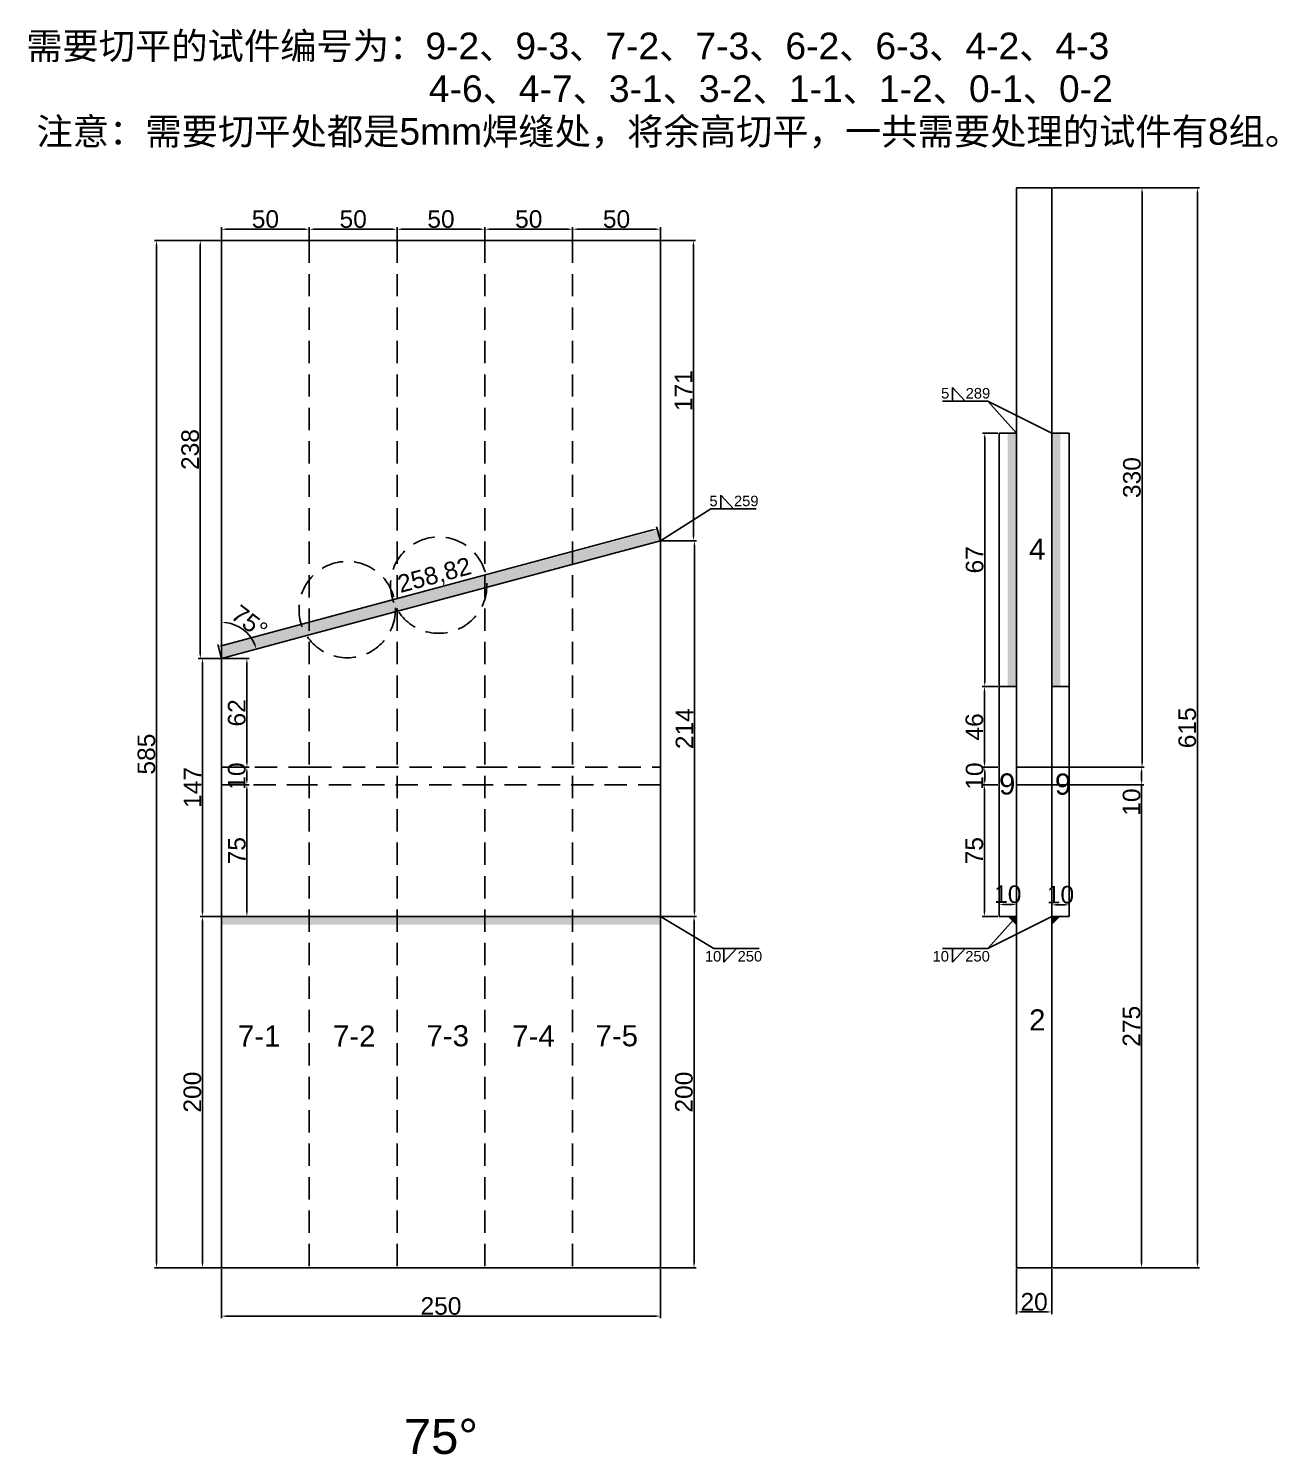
# Model space of a CAD drawing. Header units: millimetres. Extents: x 2042 to 9365, y 311 to 1128.
# Drawn here: x 2931 to 3642, y 316 to 1128 of the extents above; entities that cross this region are included whole.
import ezdxf

# ---------------------------------------------------------------- set-up
doc = ezdxf.new("R2010")
doc.units = ezdxf.units.MM
doc.linetypes.add('DASHED', pattern=[19.05, 12.7, -6.35])
for name, color, linetype in [('切平处', 3, 'DASHED'), ('尺寸标注', 6, 'Continuous'), ('标号', 4, 'Continuous'), ('焊缝', 250, 'Continuous'), ('虚线', 2, 'DASHED')]:
    doc.layers.add(name, color=color, linetype=linetype)
doc.styles.get("Standard").update_dxf_attribs({"font": 'arial.ttf'})
doc.dimstyles.new('ISO-25-JHF', dxfattribs={"dimtxt": 10, "dimasz": 2.5, "dimexe": 1.25, "dimexo": 0.625, "dimtad": 1, "dimtxsty": 'Standard', "dimcen": 2.5, "dimadec": 0, "dimazin": 0, "dimtfac": 1, "dimtmove": 0, "dimatfit": 3, "dimfxl": 1, "dimarcsym": 0})

# ---------------------------------------------------------------- blocks, each defined once
blk = doc.blocks.new('*D46')
at = {"layer": 'Defpoints', "color": 0, "transparency": 16777216}
for p in [(3040.65, 422.48), (3290.65, 422.48), (3290.65, 394.89)]:
    blk.add_point(p, dxfattribs=at)
at = {"layer": '尺寸标注', "color": 0, "lineweight": -2, "transparency": 16777216}
for p, q in [((3040.65, 421.86), (3040.65, 393.64)), ((3290.65, 421.86), (3290.65, 393.64)), ((3043.15, 394.89), (3288.15, 394.89))]:
    blk.add_line(p, q, dxfattribs=at)
at = {"layer": '尺寸标注', "color": 0, "transparency": 16777216}
for points in [[(3043.15, 395.31), (3043.15, 394.48), (3040.65, 394.89)], [(3288.15, 395.31), (3288.15, 394.48), (3290.65, 394.89)]]:
    blk.add_solid(points, dxfattribs=at)
at = {"layer": '尺寸标注', "color": 0, "transparency": 16777216, "insert": (3165.65, 400.62), "char_height": 10, "attachment_point": 5}
blk.add_mtext('250', dxfattribs=at)
blk = doc.blocks.new('*D47')
at = {"layer": 'Defpoints', "color": 0, "transparency": 16777216}
for p in [(3040.65, 769.48), (3029.81, 622.48), (3040.65, 622.48)]:
    blk.add_point(p, dxfattribs=at)
at = {"layer": '尺寸标注', "color": 0, "lineweight": -2, "transparency": 16777216}
for p, q in [((3040.02, 769.48), (3028.56, 769.48)), ((3029.81, 766.98), (3029.81, 624.98)), ((3040.02, 622.48), (3028.56, 622.48))]:
    blk.add_line(p, q, dxfattribs=at)
at = {"layer": '尺寸标注', "color": 0, "transparency": 16777216}
for points in [[(3029.39, 766.98), (3030.23, 766.98), (3029.81, 769.48)], [(3029.39, 624.98), (3030.23, 624.98), (3029.81, 622.48)]]:
    blk.add_solid(points, dxfattribs=at)
at = {"layer": '尺寸标注', "color": 0, "transparency": 16777216, "insert": (3024.16, 695.98), "char_height": 10, "attachment_point": 5, "rotation": 90}
blk.add_mtext('147', dxfattribs=at)
blk = doc.blocks.new('*D24')
at = {"layer": 'Defpoints', "color": 0, "transparency": 16777216}
for p in [(3045.09, 697.48), (3055.1, 697.48), (3045.09, 622.48)]:
    blk.add_point(p, dxfattribs=at)
at = {"layer": '尺寸标注', "color": 0, "lineweight": -2, "transparency": 16777216}
for p, q in [((3045.71, 697.48), (3056.35, 697.48)), ((3055.1, 624.98), (3055.1, 694.98)), ((3045.71, 622.48), (3056.35, 622.48))]:
    blk.add_line(p, q, dxfattribs=at)
at = {"layer": '尺寸标注', "color": 0, "transparency": 16777216}
for points in [[(3054.68, 694.98), (3055.51, 694.98), (3055.1, 697.48)], [(3054.68, 624.98), (3055.51, 624.98), (3055.1, 622.48)]]:
    blk.add_solid(points, dxfattribs=at)
at = {"layer": '尺寸标注', "color": 0, "transparency": 16777216, "insert": (3049.39, 659.98), "char_height": 10, "attachment_point": 5, "rotation": 90}
blk.add_mtext('75', dxfattribs=at)
blk = doc.blocks.new('*D25')
at = {"layer": 'Defpoints', "color": 0, "transparency": 16777216}
for p in [(3045.09, 707.48), (3055.1, 707.48), (3045.09, 697.48)]:
    blk.add_point(p, dxfattribs=at)
at = {"layer": '尺寸标注', "color": 0, "lineweight": -2, "transparency": 16777216}
for p, q in [((3045.71, 707.48), (3056.35, 707.48)), ((3055.1, 699.98), (3055.1, 704.98)), ((3045.71, 697.48), (3056.35, 697.48))]:
    blk.add_line(p, q, dxfattribs=at)
at = {"layer": '尺寸标注', "color": 0, "transparency": 16777216}
for points in [[(3054.68, 704.98), (3055.51, 704.98), (3055.1, 707.48)], [(3054.68, 699.98), (3055.51, 699.98), (3055.1, 697.48)]]:
    blk.add_solid(points, dxfattribs=at)
at = {"layer": '尺寸标注', "color": 0, "transparency": 16777216, "insert": (3049.37, 702.48), "char_height": 10, "attachment_point": 5, "rotation": 90}
blk.add_mtext('10', dxfattribs=at)
blk = doc.blocks.new('*D26')
at = {"layer": 'Defpoints', "color": 0, "transparency": 16777216}
for p in [(3045.09, 769.48), (3055.1, 769.48), (3045.09, 707.48)]:
    blk.add_point(p, dxfattribs=at)
at = {"layer": '尺寸标注', "color": 0, "lineweight": -2, "transparency": 16777216}
for p, q in [((3045.71, 769.48), (3056.35, 769.48)), ((3055.1, 709.98), (3055.1, 766.98)), ((3045.71, 707.48), (3056.35, 707.48))]:
    blk.add_line(p, q, dxfattribs=at)
at = {"layer": '尺寸标注', "color": 0, "transparency": 16777216}
for points in [[(3054.68, 766.98), (3055.51, 766.98), (3055.1, 769.48)], [(3054.68, 709.98), (3055.51, 709.98), (3055.1, 707.48)]]:
    blk.add_solid(points, dxfattribs=at)
at = {"layer": '尺寸标注', "color": 0, "transparency": 16777216, "insert": (3049.37, 738.48), "char_height": 10, "attachment_point": 5, "rotation": 90}
blk.add_mtext('62', dxfattribs=at)
blk = doc.blocks.new('*D48')
at = {"layer": 'Defpoints', "color": 0, "transparency": 16777216}
for p in [(3290.65, 836.47), (3310.01, 836.47), (3290.65, 622.48)]:
    blk.add_point(p, dxfattribs=at)
at = {"layer": '尺寸标注', "color": 0, "lineweight": -2, "transparency": 16777216}
for p, q in [((3291.27, 836.47), (3311.26, 836.47)), ((3310.01, 624.98), (3310.01, 833.97)), ((3291.27, 622.48), (3311.26, 622.48))]:
    blk.add_line(p, q, dxfattribs=at)
at = {"layer": '尺寸标注', "color": 0, "transparency": 16777216}
for points in [[(3309.59, 833.97), (3310.42, 833.97), (3310.01, 836.47)], [(3309.59, 624.98), (3310.42, 624.98), (3310.01, 622.48)]]:
    blk.add_solid(points, dxfattribs=at)
at = {"layer": '尺寸标注', "color": 0, "transparency": 16777216, "insert": (3304.36, 729.48), "char_height": 10, "attachment_point": 5, "rotation": 90}
blk.add_mtext('214', dxfattribs=at)
blk = doc.blocks.new('*D27')
at = {"layer": 'Defpoints', "color": 0, "transparency": 16777216}
for p in [(3003.64, 1007.48), (3040.65, 1007.48), (3040.65, 422.48)]:
    blk.add_point(p, dxfattribs=at)
at = {"layer": '尺寸标注', "color": 0, "lineweight": -2, "transparency": 16777216}
for p, q in [((3040.02, 1007.48), (3002.39, 1007.48)), ((3003.64, 424.98), (3003.64, 1004.98)), ((3040.02, 422.48), (3002.39, 422.48))]:
    blk.add_line(p, q, dxfattribs=at)
at = {"layer": '尺寸标注', "color": 0, "transparency": 16777216}
for points in [[(3003.22, 1004.98), (3004.06, 1004.98), (3003.64, 1007.48)], [(3003.22, 424.98), (3004.06, 424.98), (3003.64, 422.48)]]:
    blk.add_solid(points, dxfattribs=at)
at = {"layer": '尺寸标注', "color": 0, "transparency": 16777216, "insert": (2997.91, 714.98), "char_height": 10, "attachment_point": 5, "rotation": 90}
blk.add_mtext('585', dxfattribs=at)
blk = doc.blocks.new('*D49')
at = {"layer": 'Defpoints', "color": 0, "transparency": 16777216}
for p in [(3040.65, 1007.48), (3028.56, 769.48), (3040.65, 769.48)]:
    blk.add_point(p, dxfattribs=at)
at = {"layer": '尺寸标注', "color": 0, "lineweight": -2, "transparency": 16777216}
for p, q in [((3040.02, 1007.48), (3027.31, 1007.48)), ((3028.56, 1004.98), (3028.56, 771.98)), ((3040.02, 769.48), (3027.31, 769.48))]:
    blk.add_line(p, q, dxfattribs=at)
at = {"layer": '尺寸标注', "color": 0, "transparency": 16777216}
for points in [[(3028.14, 1004.98), (3028.98, 1004.98), (3028.56, 1007.48)], [(3028.14, 771.98), (3028.98, 771.98), (3028.56, 769.48)]]:
    blk.add_solid(points, dxfattribs=at)
at = {"layer": '尺寸标注', "color": 0, "transparency": 16777216, "insert": (3022.83, 888.48), "char_height": 10, "attachment_point": 5, "rotation": 90}
blk.add_mtext('238', dxfattribs=at)
blk = doc.blocks.new('*D53')
at = {"layer": 'Defpoints', "color": 0, "transparency": 16777216}
for p in [(3288.82, 843.28), (3290.65, 836.47), (3040.65, 769.48)]:
    blk.add_point(p, dxfattribs=at)
at = {"layer": '尺寸标注', "color": 0, "lineweight": -2, "transparency": 16777216}
for p, q in [((3041.24, 776.94), (3286.41, 842.64)), ((3290.48, 837.07), (3288.5, 844.49)), ((3040.48, 770.09), (3038.5, 777.5))]:
    blk.add_line(p, q, dxfattribs=at)
at = {"layer": '尺寸标注', "color": 0, "transparency": 16777216}
for points in [[(3286.3, 843.04), (3286.51, 842.23), (3288.82, 843.28)], [(3041.13, 777.34), (3041.34, 776.54), (3038.82, 776.3)]]:
    blk.add_solid(points, dxfattribs=at)
at = {"layer": '尺寸标注', "color": 0, "transparency": 16777216, "insert": (3162.1, 816.2), "char_height": 10, "attachment_point": 5, "rotation": 15}
blk.add_mtext('258,82', dxfattribs=at)
blk = doc.blocks.new('*D18')
at = {"layer": 'Defpoints', "color": 0, "transparency": 16777216}
for p in [(3029.81, 622.48), (3029.81, 422.48), (3029.81, 422.48)]:
    blk.add_point(p, dxfattribs=at)
at = {"layer": '尺寸标注', "color": 0, "lineweight": -2, "transparency": 16777216}
for p, q in [((3029.81, 619.98), (3029.81, 424.98)), ((3030.43, 622.48), (3031.06, 622.48)), ((3030.43, 422.48), (3031.06, 422.48))]:
    blk.add_line(p, q, dxfattribs=at)
at = {"layer": '尺寸标注', "color": 0, "transparency": 16777216}
for points in [[(3029.39, 619.98), (3030.23, 619.98), (3029.81, 622.48)], [(3029.39, 424.98), (3030.23, 424.98), (3029.81, 422.48)]]:
    blk.add_solid(points, dxfattribs=at)
at = {"layer": '尺寸标注', "color": 0, "transparency": 16777216, "insert": (3024.08, 522.48), "char_height": 10, "attachment_point": 5, "rotation": 90}
blk.add_mtext('200', dxfattribs=at)
blk = doc.blocks.new('*D57')
at = {"layer": 'Defpoints', "color": 0, "transparency": 16777216}
for p in [(3290.65, 1007.48), (3290.65, 836.47), (3309.48, 836.47)]:
    blk.add_point(p, dxfattribs=at)
at = {"layer": '尺寸标注', "color": 0, "lineweight": -2, "transparency": 16777216}
for p, q in [((3291.27, 1007.48), (3310.73, 1007.48)), ((3309.48, 1004.98), (3309.48, 838.97)), ((3291.27, 836.47), (3310.73, 836.47))]:
    blk.add_line(p, q, dxfattribs=at)
at = {"layer": '尺寸标注', "color": 0, "transparency": 16777216}
for points in [[(3309.07, 1004.98), (3309.9, 1004.98), (3309.48, 1007.48)], [(3309.07, 838.97), (3309.9, 838.97), (3309.48, 836.47)]]:
    blk.add_solid(points, dxfattribs=at)
at = {"layer": '尺寸标注', "color": 0, "transparency": 16777216, "insert": (3303.84, 921.98), "char_height": 10, "attachment_point": 5, "rotation": 90}
blk.add_mtext('171', dxfattribs=at)
blk = doc.blocks.new('*D58')
at = {"layer": 'Defpoints', "color": 0, "transparency": 16777216}
for p in [(3290.65, 622.48), (3290.65, 422.48), (3309.8, 422.48)]:
    blk.add_point(p, dxfattribs=at)
at = {"layer": '尺寸标注', "color": 0, "lineweight": -2, "transparency": 16777216}
for p, q in [((3291.27, 622.48), (3311.05, 622.48)), ((3309.8, 619.98), (3309.8, 424.98)), ((3291.27, 422.48), (3311.05, 422.48))]:
    blk.add_line(p, q, dxfattribs=at)
at = {"layer": '尺寸标注', "color": 0, "transparency": 16777216}
for points in [[(3309.38, 619.98), (3310.21, 619.98), (3309.8, 622.48)], [(3309.38, 424.98), (3310.21, 424.98), (3309.8, 422.48)]]:
    blk.add_solid(points, dxfattribs=at)
at = {"layer": '尺寸标注', "color": 0, "transparency": 16777216, "insert": (3304.07, 522.48), "char_height": 10, "attachment_point": 5, "rotation": 90}
blk.add_mtext('200', dxfattribs=at)
blk = doc.blocks.new('*D62')
at = {"layer": 'Defpoints', "color": 0, "transparency": 16777216}
for p in [(3040.65, 1007.48), (3290.65, 836.47), (3056.38, 782.69), (3040.65, 769.48), (3040.65, 422.48)]:
    blk.add_point(p, dxfattribs=at)
at = {"layer": '尺寸标注', "color": 0, "lineweight": -2, "transparency": 16777216}
blk.add_arc((3040.65, 769.48), 20.54, 21.97799, 83.02201, dxfattribs=at)
at = {"layer": '尺寸标注', "color": 0, "transparency": 16777216}
for points in [[(3043.12, 789.46), (3043.17, 790.29), (3040.65, 790.02)], [(3060.09, 777.3), (3059.3, 777.04), (3060.49, 774.8)]]:
    blk.add_solid(points, dxfattribs=at)
at = {"layer": '尺寸标注', "color": 0, "transparency": 16777216, "insert": (3056.63, 790.31), "char_height": 10, "attachment_point": 5, "rotation": 322.5}
blk.add_mtext('75°', dxfattribs=at)
blk = doc.blocks.new('*D63')
at = {"layer": 'Defpoints', "color": 0, "transparency": 16777216}
for p in [(3493.52, 422.48), (3513.52, 422.48), (3513.52, 397.29)]:
    blk.add_point(p, dxfattribs=at)
at = {"layer": '尺寸标注', "color": 0, "lineweight": -2, "transparency": 16777216}
for p, q in [((3493.52, 421.86), (3493.52, 396.04)), ((3513.52, 421.86), (3513.52, 396.04)), ((3496.02, 397.29), (3511.02, 397.29))]:
    blk.add_line(p, q, dxfattribs=at)
at = {"layer": '尺寸标注', "color": 0, "transparency": 16777216}
for points in [[(3496.02, 397.7), (3496.02, 396.87), (3493.52, 397.29)], [(3511.02, 397.7), (3511.02, 396.87), (3513.52, 397.29)]]:
    blk.add_solid(points, dxfattribs=at)
at = {"layer": '尺寸标注', "color": 0, "transparency": 16777216, "insert": (3503.52, 403.02), "char_height": 10, "attachment_point": 5}
blk.add_mtext('20', dxfattribs=at)
blk = doc.blocks.new('*D64')
at = {"layer": 'Defpoints', "color": 0, "transparency": 16777216}
for p in [(3493.52, 629.37), (3483.52, 622.48), (3493.52, 622.48)]:
    blk.add_point(p, dxfattribs=at)
at = {"layer": '尺寸标注', "color": 0, "lineweight": -2, "transparency": 16777216}
for p, q in [((3483.52, 623.11), (3483.52, 630.62)), ((3486.02, 629.37), (3491.02, 629.37)), ((3493.52, 623.11), (3493.52, 630.62))]:
    blk.add_line(p, q, dxfattribs=at)
at = {"layer": '尺寸标注', "color": 0, "transparency": 16777216}
for points in [[(3486.02, 629.78), (3486.02, 628.95), (3483.52, 629.37)], [(3491.02, 629.78), (3491.02, 628.95), (3493.52, 629.37)]]:
    blk.add_solid(points, dxfattribs=at)
at = {"layer": '尺寸标注', "color": 0, "transparency": 16777216, "insert": (3488.52, 635.1), "char_height": 10, "attachment_point": 5}
blk.add_mtext('10', dxfattribs=at)
blk = doc.blocks.new('*D65')
at = {"layer": 'Defpoints', "color": 0, "transparency": 16777216}
for p in [(3523.52, 629.15), (3513.52, 622.48), (3523.52, 622.48)]:
    blk.add_point(p, dxfattribs=at)
at = {"layer": '尺寸标注', "color": 0, "lineweight": -2, "transparency": 16777216}
for p, q in [((3513.52, 623.11), (3513.52, 630.4)), ((3516.02, 629.15), (3521.02, 629.15)), ((3523.52, 623.11), (3523.52, 630.4))]:
    blk.add_line(p, q, dxfattribs=at)
at = {"layer": '尺寸标注', "color": 0, "transparency": 16777216}
for points in [[(3516.02, 629.57), (3516.02, 628.74), (3513.52, 629.15)], [(3521.02, 629.57), (3521.02, 628.74), (3523.52, 629.15)]]:
    blk.add_solid(points, dxfattribs=at)
at = {"layer": '尺寸标注', "color": 0, "transparency": 16777216, "insert": (3518.52, 634.88), "char_height": 10, "attachment_point": 5}
blk.add_mtext('10', dxfattribs=at)
blk = doc.blocks.new('*D8')
at = {"layer": 'Defpoints', "color": 0, "transparency": 16777216}
for p in [(3513.52, 1037.48), (3513.52, 707.48), (3564.99, 707.48)]:
    blk.add_point(p, dxfattribs=at)
at = {"layer": '尺寸标注', "color": 0, "lineweight": -2, "transparency": 16777216}
for p, q in [((3514.15, 1037.48), (3566.24, 1037.48)), ((3564.99, 1034.98), (3564.99, 709.98)), ((3514.15, 707.48), (3566.24, 707.48))]:
    blk.add_line(p, q, dxfattribs=at)
at = {"layer": '尺寸标注', "color": 0, "transparency": 16777216}
for points in [[(3564.57, 1034.98), (3565.41, 1034.98), (3564.99, 1037.48)], [(3564.57, 709.98), (3565.41, 709.98), (3564.99, 707.48)]]:
    blk.add_solid(points, dxfattribs=at)
at = {"layer": '尺寸标注', "color": 0, "transparency": 16777216, "insert": (3559.26, 872.48), "char_height": 10, "attachment_point": 5, "rotation": 90}
blk.add_mtext('330', dxfattribs=at)
blk = doc.blocks.new('*D9')
at = {"layer": 'Defpoints', "color": 0, "transparency": 16777216}
for p in [(3564.99, 707.48), (3564.78, 697.48), (3564.99, 697.48)]:
    blk.add_point(p, dxfattribs=at)
at = {"layer": '尺寸标注', "color": 0, "lineweight": -2, "transparency": 16777216}
for p, q in [((3564.37, 707.48), (3563.53, 707.48)), ((3564.78, 704.98), (3564.78, 699.98)), ((3564.37, 697.48), (3563.53, 697.48)), ((3564.78, 697.48), (3564.78, 680.38))]:
    blk.add_line(p, q, dxfattribs=at)
at = {"layer": '尺寸标注', "color": 0, "transparency": 16777216}
for points in [[(3564.37, 704.98), (3565.2, 704.98), (3564.78, 707.48)], [(3564.37, 699.98), (3565.2, 699.98), (3564.78, 697.48)]]:
    blk.add_solid(points, dxfattribs=at)
at = {"layer": '尺寸标注', "color": 0, "transparency": 16777216, "insert": (3559.05, 687.68), "char_height": 10, "attachment_point": 5, "rotation": 90}
blk.add_mtext('10', dxfattribs=at)
blk = doc.blocks.new('*D66')
at = {"layer": 'Defpoints', "color": 0, "transparency": 16777216}
for p in [(3513.52, 1037.48), (3596.52, 1037.48), (3513.52, 422.48)]:
    blk.add_point(p, dxfattribs=at)
at = {"layer": '尺寸标注', "color": 0, "lineweight": -2, "transparency": 16777216}
for p, q in [((3514.15, 1037.48), (3597.77, 1037.48)), ((3596.52, 424.98), (3596.52, 1034.98)), ((3514.15, 422.48), (3597.77, 422.48))]:
    blk.add_line(p, q, dxfattribs=at)
at = {"layer": '尺寸标注', "color": 0, "transparency": 16777216}
for points in [[(3596.1, 1034.98), (3596.93, 1034.98), (3596.52, 1037.48)], [(3596.1, 424.98), (3596.93, 424.98), (3596.52, 422.48)]]:
    blk.add_solid(points, dxfattribs=at)
at = {"layer": '尺寸标注', "color": 0, "transparency": 16777216, "insert": (3590.79, 729.98), "char_height": 10, "attachment_point": 5, "rotation": 90}
blk.add_mtext('615', dxfattribs=at)
blk = doc.blocks.new('*D67')
at = {"layer": 'Defpoints', "color": 0, "transparency": 16777216}
for p in [(3513.52, 697.48), (3513.52, 422.48), (3564.75, 422.48)]:
    blk.add_point(p, dxfattribs=at)
at = {"layer": '尺寸标注', "color": 0, "lineweight": -2, "transparency": 16777216}
for p, q in [((3514.15, 697.48), (3566, 697.48)), ((3564.75, 694.98), (3564.75, 424.98)), ((3514.15, 422.48), (3566, 422.48))]:
    blk.add_line(p, q, dxfattribs=at)
at = {"layer": '尺寸标注', "color": 0, "transparency": 16777216}
for points in [[(3564.33, 694.98), (3565.17, 694.98), (3564.75, 697.48)], [(3564.33, 424.98), (3565.17, 424.98), (3564.75, 422.48)]]:
    blk.add_solid(points, dxfattribs=at)
at = {"layer": '尺寸标注', "color": 0, "transparency": 16777216, "insert": (3559.02, 559.98), "char_height": 10, "attachment_point": 5, "rotation": 90}
blk.add_mtext('275', dxfattribs=at)
blk = doc.blocks.new('*D68')
at = {"layer": 'Defpoints', "color": 0, "transparency": 16777216}
for p in [(3475.2, 697.48), (3483.52, 697.48), (3483.52, 622.48)]:
    blk.add_point(p, dxfattribs=at)
at = {"layer": '尺寸标注', "color": 0, "lineweight": -2, "transparency": 16777216}
for p, q in [((3482.9, 697.48), (3473.95, 697.48)), ((3475.2, 624.98), (3475.2, 694.98)), ((3482.9, 622.48), (3473.95, 622.48))]:
    blk.add_line(p, q, dxfattribs=at)
at = {"layer": '尺寸标注', "color": 0, "transparency": 16777216}
for points in [[(3474.78, 694.98), (3475.61, 694.98), (3475.2, 697.48)], [(3474.78, 624.98), (3475.61, 624.98), (3475.2, 622.48)]]:
    blk.add_solid(points, dxfattribs=at)
at = {"layer": '尺寸标注', "color": 0, "transparency": 16777216, "insert": (3469.49, 659.98), "char_height": 10, "attachment_point": 5, "rotation": 90}
blk.add_mtext('75', dxfattribs=at)
blk = doc.blocks.new('*D69')
at = {"layer": 'Defpoints', "color": 0, "transparency": 16777216}
for p in [(3475.25, 753.48), (3483.52, 753.48), (3483.52, 707.48)]:
    blk.add_point(p, dxfattribs=at)
at = {"layer": '尺寸标注', "color": 0, "lineweight": -2, "transparency": 16777216}
for p, q in [((3482.9, 753.48), (3474, 753.48)), ((3475.25, 709.98), (3475.25, 750.98)), ((3482.9, 707.48), (3474, 707.48))]:
    blk.add_line(p, q, dxfattribs=at)
at = {"layer": '尺寸标注', "color": 0, "transparency": 16777216}
for points in [[(3474.84, 750.98), (3475.67, 750.98), (3475.25, 753.48)], [(3474.84, 709.98), (3475.67, 709.98), (3475.25, 707.48)]]:
    blk.add_solid(points, dxfattribs=at)
at = {"layer": '尺寸标注', "color": 0, "transparency": 16777216, "insert": (3469.52, 730.48), "char_height": 10, "attachment_point": 5, "rotation": 90}
blk.add_mtext('46', dxfattribs=at)
blk = doc.blocks.new('*D10')
at = {"layer": 'Defpoints', "color": 0, "transparency": 16777216}
for p in [(3475.4, 707.48), (3483.52, 707.48), (3483.52, 697.48)]:
    blk.add_point(p, dxfattribs=at)
at = {"layer": '尺寸标注', "color": 0, "lineweight": -2, "transparency": 16777216}
for p, q in [((3482.9, 707.48), (3474.15, 707.48)), ((3475.4, 699.98), (3475.4, 704.98)), ((3482.9, 697.48), (3474.15, 697.48))]:
    blk.add_line(p, q, dxfattribs=at)
at = {"layer": '尺寸标注', "color": 0, "transparency": 16777216}
for points in [[(3474.99, 704.98), (3475.82, 704.98), (3475.4, 707.48)], [(3474.99, 699.98), (3475.82, 699.98), (3475.4, 697.48)]]:
    blk.add_solid(points, dxfattribs=at)
at = {"layer": '尺寸标注', "color": 0, "transparency": 16777216, "insert": (3469.67, 702.48), "char_height": 10, "attachment_point": 5, "rotation": 90}
blk.add_mtext('10', dxfattribs=at)
blk = doc.blocks.new('*D70')
at = {"layer": 'Defpoints', "color": 0, "transparency": 16777216}
for p in [(3475.4, 897.82), (3483.52, 897.82), (3483.52, 753.48)]:
    blk.add_point(p, dxfattribs=at)
at = {"layer": '尺寸标注', "color": 0, "lineweight": -2, "transparency": 16777216}
for p, q in [((3482.9, 897.82), (3474.15, 897.82)), ((3475.4, 755.98), (3475.4, 895.32)), ((3482.9, 753.48), (3474.15, 753.48))]:
    blk.add_line(p, q, dxfattribs=at)
at = {"layer": '尺寸标注', "color": 0, "transparency": 16777216}
for points in [[(3474.99, 895.32), (3475.82, 895.32), (3475.4, 897.82)], [(3474.99, 755.98), (3475.82, 755.98), (3475.4, 753.48)]]:
    blk.add_solid(points, dxfattribs=at)
at = {"layer": '尺寸标注', "color": 0, "transparency": 16777216, "insert": (3469.67, 825.65), "char_height": 10, "attachment_point": 5, "rotation": 90}
blk.add_mtext('67', dxfattribs=at)
blk = doc.blocks.new('*D97')
at = {"layer": 'Defpoints', "color": 0, "transparency": 16777216}
for p in [(3040.65, 1007.48), (3090.65, 1013.94), (3090.65, 1007.48)]:
    blk.add_point(p, dxfattribs=at)
at = {"layer": '尺寸标注', "color": 0, "lineweight": -2, "transparency": 16777216}
for p, q in [((3040.65, 1008.11), (3040.65, 1015.19)), ((3043.15, 1013.94), (3088.15, 1013.94)), ((3090.65, 1008.11), (3090.65, 1015.19))]:
    blk.add_line(p, q, dxfattribs=at)
at = {"layer": '尺寸标注', "color": 0, "transparency": 16777216}
for points in [[(3043.15, 1014.36), (3043.15, 1013.53), (3040.65, 1013.94)], [(3088.15, 1014.36), (3088.15, 1013.53), (3090.65, 1013.94)]]:
    blk.add_solid(points, dxfattribs=at)
at = {"layer": '尺寸标注', "color": 0, "transparency": 16777216, "insert": (3065.65, 1019.67), "char_height": 10, "attachment_point": 5}
blk.add_mtext('50', dxfattribs=at)
blk = doc.blocks.new('*D93')
at = {"layer": 'Defpoints', "color": 0, "transparency": 16777216}
for p in [(3090.65, 1007.48), (3140.65, 1013.94), (3140.65, 1007.48)]:
    blk.add_point(p, dxfattribs=at)
at = {"layer": '尺寸标注', "color": 0, "lineweight": -2, "transparency": 16777216}
for p, q in [((3090.65, 1008.11), (3090.65, 1015.19)), ((3093.15, 1013.94), (3138.15, 1013.94)), ((3140.65, 1008.11), (3140.65, 1015.19))]:
    blk.add_line(p, q, dxfattribs=at)
at = {"layer": '尺寸标注', "color": 0, "transparency": 16777216}
for points in [[(3093.15, 1014.36), (3093.15, 1013.53), (3090.65, 1013.94)], [(3138.15, 1014.36), (3138.15, 1013.53), (3140.65, 1013.94)]]:
    blk.add_solid(points, dxfattribs=at)
at = {"layer": '尺寸标注', "color": 0, "transparency": 16777216, "insert": (3115.65, 1019.67), "char_height": 10, "attachment_point": 5}
blk.add_mtext('50', dxfattribs=at)
blk = doc.blocks.new('*D94')
at = {"layer": 'Defpoints', "color": 0, "transparency": 16777216}
for p in [(3140.65, 1007.48), (3190.65, 1013.94), (3190.65, 1007.48)]:
    blk.add_point(p, dxfattribs=at)
at = {"layer": '尺寸标注', "color": 0, "lineweight": -2, "transparency": 16777216}
for p, q in [((3140.65, 1008.11), (3140.65, 1015.19)), ((3143.15, 1013.94), (3188.15, 1013.94)), ((3190.65, 1008.11), (3190.65, 1015.19))]:
    blk.add_line(p, q, dxfattribs=at)
at = {"layer": '尺寸标注', "color": 0, "transparency": 16777216}
for points in [[(3143.15, 1014.36), (3143.15, 1013.53), (3140.65, 1013.94)], [(3188.15, 1014.36), (3188.15, 1013.53), (3190.65, 1013.94)]]:
    blk.add_solid(points, dxfattribs=at)
at = {"layer": '尺寸标注', "color": 0, "transparency": 16777216, "insert": (3165.65, 1019.67), "char_height": 10, "attachment_point": 5}
blk.add_mtext('50', dxfattribs=at)
blk = doc.blocks.new('*D95')
at = {"layer": 'Defpoints', "color": 0, "transparency": 16777216}
for p in [(3190.65, 1007.48), (3240.65, 1013.94), (3240.65, 1007.48)]:
    blk.add_point(p, dxfattribs=at)
at = {"layer": '尺寸标注', "color": 0, "lineweight": -2, "transparency": 16777216}
for p, q in [((3190.65, 1008.11), (3190.65, 1015.19)), ((3193.15, 1013.94), (3238.15, 1013.94)), ((3240.65, 1008.11), (3240.65, 1015.19))]:
    blk.add_line(p, q, dxfattribs=at)
at = {"layer": '尺寸标注', "color": 0, "transparency": 16777216}
for points in [[(3193.15, 1014.36), (3193.15, 1013.53), (3190.65, 1013.94)], [(3238.15, 1014.36), (3238.15, 1013.53), (3240.65, 1013.94)]]:
    blk.add_solid(points, dxfattribs=at)
at = {"layer": '尺寸标注', "color": 0, "transparency": 16777216, "insert": (3215.65, 1019.67), "char_height": 10, "attachment_point": 5}
blk.add_mtext('50', dxfattribs=at)
blk = doc.blocks.new('*D96')
at = {"layer": 'Defpoints', "color": 0, "transparency": 16777216}
for p in [(3240.65, 1007.48), (3290.65, 1013.94), (3290.65, 1007.48)]:
    blk.add_point(p, dxfattribs=at)
at = {"layer": '尺寸标注', "color": 0, "lineweight": -2, "transparency": 16777216}
for p, q in [((3240.65, 1008.11), (3240.65, 1015.19)), ((3243.15, 1013.94), (3288.15, 1013.94)), ((3290.65, 1008.11), (3290.65, 1015.19))]:
    blk.add_line(p, q, dxfattribs=at)
at = {"layer": '尺寸标注', "color": 0, "transparency": 16777216}
for points in [[(3243.15, 1014.36), (3243.15, 1013.53), (3240.65, 1013.94)], [(3288.15, 1014.36), (3288.15, 1013.53), (3290.65, 1013.94)]]:
    blk.add_solid(points, dxfattribs=at)
at = {"layer": '尺寸标注', "color": 0, "transparency": 16777216, "insert": (3265.65, 1019.67), "char_height": 10, "attachment_point": 5}
blk.add_mtext('50', dxfattribs=at)

msp = doc.modelspace()

# ---------------------------------------------------------------- hatches: boundary and pattern name
at = {"layer": '焊缝'}
h = msp.add_hatch(color=250, dxfattribs=at)
h.dxf.hatch_style = 1
h.paths.add_polyline_path([(3493.522, 897.821), (3488.537, 897.821), (3488.537, 753.484), (3493.537, 753.484)])
h = msp.add_hatch(color=250, dxfattribs=at)
h.dxf.hatch_style = 1
h.paths.add_polyline_path([(3518.522, 897.821), (3513.537, 897.821), (3513.537, 753.484), (3518.537, 753.484)])
h = msp.add_hatch(color=250, dxfattribs=at)
h.dxf.hatch_style = 1
h.paths.add_polyline_path([(3040.646, 776.472), (3040.646, 769.484), (3290.646, 836.471), (3290.646, 843.109)])
h = msp.add_hatch(color=250, dxfattribs=at)
h.dxf.hatch_style = 1
h.paths.add_polyline_path([(3040.646, 622.914), (3040.646, 617.914), (3290.646, 617.914), (3290.646, 622.914)])
h = msp.add_hatch(color=250, dxfattribs=at)
h.dxf.hatch_style = 1
h.paths.add_polyline_path([(3493.522, 617.484), (3488.522, 622.484), (3493.522, 622.484)])
h = msp.add_hatch(color=250, dxfattribs=at)
h.dxf.hatch_style = 1
h.paths.add_polyline_path([(3513.522, 617.484), (3518.522, 622.484), (3513.522, 622.484)])

# ---------------------------------------------------------------- linework, layer by layer
for p, q in [((3493.522, 1037.484), (3513.522, 1037.484)), ((3493.522, 1037.484), (3493.522, 707.484)), ((3513.522, 1037.484), (3513.522, 707.484)), ((3040.646, 422.484), (3040.646, 1007.484)), ((3040.646, 1007.484), (3290.646, 1007.484)), ((3290.646, 1007.484), (3290.646, 422.484)), ((3290.646, 422.484), (3290.646, 1007.484)), ((3483.522, 897.821), (3483.522, 622.484)), ((3493.522, 897.821), (3483.522, 897.821)), ((3523.522, 897.821), (3513.522, 897.821)), ((3523.522, 897.821), (3523.522, 622.484)), ((3190.646, 809.676), (3290.646, 836.471)), ((3090.646, 782.881), (3190.646, 809.676)), ((3040.646, 769.484), (3090.646, 782.881)), ((3493.522, 753.484), (3483.522, 753.484)), ((3523.522, 753.484), (3513.522, 753.484)), ((3513.522, 707.484), (3493.522, 707.484)), ((3493.522, 707.484), (3493.522, 697.484)), ((3513.522, 707.484), (3513.522, 697.484)), ((3513.522, 697.484), (3493.522, 697.484)), ((3493.522, 422.484), (3493.522, 697.484)), ((3513.522, 422.484), (3513.522, 697.484)), ((3090.646, 622.484), (3040.646, 622.484)), ((3190.646, 622.484), (3090.646, 622.484)), ((3290.646, 622.484), (3190.646, 622.484)), ((3483.522, 622.484), (3493.522, 622.484)), ((3523.522, 622.484), (3513.522, 622.484)), ((3090.646, 422.484), (3040.646, 422.484)), ((3190.646, 422.484), (3090.646, 422.484)), ((3290.646, 422.484), (3190.646, 422.484)), ((3493.522, 422.484), (3513.522, 422.484))]:
    msp.add_line(p, q)
at = {"linetype": 'DASHED'}
for p, q in [((3040.646, 707.484), (3090.646, 707.484)), ((3090.646, 707.484), (3190.646, 707.484)), ((3190.646, 707.484), (3290.646, 707.484)), ((3090.646, 697.484), (3040.646, 697.484)), ((3190.646, 697.484), (3090.646, 697.484)), ((3290.646, 697.484), (3190.646, 697.484))]:
    msp.add_line(p, q, dxfattribs=at)
at = {"layer": '切平处'}
for centre in [(3164.36, 811.245), (3112.243, 797.28)]:
    msp.add_circle(centre, 27.45, dxfattribs=at)
at = {"layer": '尺寸标注'}
for p, q in [((3457.018, 916.011), (3457.018, 923.775)), ((3457.018, 923.775), (3464.25, 916.011)), ((3477.131, 916.011), (3451.368, 916.011)), ((3493.522, 897.821), (3477.131, 916.011)), ((3477.131, 916.011), (3513.522, 897.821)), ((3325.054, 854.661), (3325.054, 862.425)), ((3325.054, 862.425), (3332.285, 854.661)), ((3290.646, 836.471), (3319.404, 854.661)), ((3345.167, 854.661), (3319.404, 854.661)), ((3051.906, 769.484), (3038.571, 769.484)), ((3290.646, 622.484), (3321.096, 604.294)), ((3493.522, 622.484), (3477.131, 604.294)), ((3477.131, 604.294), (3513.522, 622.484)), ((3346.859, 604.294), (3321.096, 604.294)), ((3326.746, 604.294), (3326.746, 596.529)), ((3326.746, 596.529), (3333.978, 604.294)), ((3477.131, 604.294), (3451.368, 604.294)), ((3457.018, 604.294), (3457.018, 596.529)), ((3457.018, 596.529), (3464.25, 604.294))]:
    msp.add_line(p, q, dxfattribs=at)
at = {"layer": '虚线'}
for p, q in [((3090.646, 1007.484), (3090.646, 422.484)), ((3140.646, 1007.484), (3140.646, 422.484)), ((3190.646, 1007.484), (3190.646, 422.484)), ((3240.646, 1007.484), (3240.646, 422.484))]:
    msp.add_line(p, q, dxfattribs=at)

# ---------------------------------------------------------------- texts
at = {"insert": (3144.506, 336.378), "char_height": 20, "attachment_point": 1}
msp.add_mtext_dynamic_manual_height_columns('75° ', width=70.10425, gutter_width=12.5, heights=[0], dxfattribs=at)
at = {"layer": '切平处'}
for s, p in [('需要切平的试件编号为：9-2、9-3、7-2、7-3、6-2、6-3、4-2、4-3', (2929.368, 1110.768)), ('                                       4-6、4-7、3-1、3-2、1-1、1-2、0-1、0-2', (2929.368, 1086.419)), (' 注意：需要切平处都是5mm焊缝处，将余高切平，一共需要处理的试件有8组。', (2929.368, 1062.071))]:
    msp.add_text(s, height=15.15701, dxfattribs=at).set_placement(p)
at = {"layer": '尺寸标注', "char_height": 6}
for s, insert, attachment_point in [('5    289', (3450.548, 923.528), 1), ('5    259', (3318.584, 862.178), 1), ('10    250', (3315.989, 596.777), 7), ('\\pt0;10    250', (3445.676, 596.777), 7)]:
    msp.add_mtext_dynamic_manual_height_columns(s, width=68.30832, gutter_width=12.5, heights=[0], dxfattribs=dict(at, insert=insert, attachment_point=attachment_point))
at = {"layer": '标号', "char_height": 12, "attachment_point": 7}
for s, insert in [('4', (3500.658, 825.773)), ('9 ', (3483.522, 691.837)), ('9 ', (3515.343, 691.735)), ('2 ', (3500.658, 557.599)), ('7-1 ', (3049.993, 548.423)), ('7-2 ', (3104.136, 548.423)), ('7-3 ', (3157.402, 548.423)), ('7-4 ', (3206.229, 548.423)), ('7-5 ', (3253.689, 548.423))]:
    msp.add_mtext_dynamic_manual_height_columns(s, width=70.10425, gutter_width=12.5, heights=[0], dxfattribs=dict(at, insert=insert))

# ---------------------------------------------------------------- dimensions: what is measured, and where the dimension line sits
at = {"layer": '尺寸标注'}
for p1, p2, distance, picture, middle in [((3513.522, 1037.484), (3513.522, 707.484), 51.469, '*D8', (3559.257, 872.484)), ((3513.522, 422.484), (3513.522, 1037.484), -82.995, '*D66', (3590.787, 729.984)), ((3040.646, 1007.484), (3090.646, 1007.484), 6.459, '*D97', (3065.646, 1019.673)), ((3090.646, 1007.484), (3140.646, 1007.484), 6.459, '*D93', (3115.646, 1019.673)), ((3140.646, 1007.484), (3190.646, 1007.484), 6.459, '*D94', (3165.646, 1019.673)), ((3190.646, 1007.484), (3240.646, 1007.484), 6.459, '*D95', (3215.646, 1019.673)), ((3240.646, 1007.484), (3290.646, 1007.484), 6.459, '*D96', (3265.646, 1019.673)), ((3040.646, 422.484), (3040.646, 1007.484), 37.005, '*D27', (2997.911, 714.984)), ((3040.646, 1007.484), (3040.646, 769.484), -12.087, '*D49', (3022.825, 888.484)), ((3040.646, 769.484), (3290.646, 836.471), 7.052, '*D53', (3162.104, 816.198)), ((3040.646, 769.484), (3040.646, 622.484), -10.837, '*D47', (3024.164, 695.984)), ((3045.087, 707.484), (3045.087, 769.484), -10.009, '*D26', (3049.366, 738.484)), ((3483.522, 707.484), (3483.522, 753.484), 8.269, '*D69', (3469.523, 730.484)), ((3564.991, 707.484), (3564.991, 697.484), -0.208, '*D9', (3559.052, 687.684)), ((3045.087, 622.484), (3045.087, 697.484), -10.009, '*D24', (3049.387, 659.984)), ((3483.522, 622.484), (3483.522, 697.484), 8.327, '*D68', (3469.486, 659.984)), ((3513.522, 697.484), (3513.522, 422.484), 51.227, '*D67', (3559.018, 559.984)), ((3029.809, 622.484), (3029.809, 422.484), 0, '*D18', (3024.079, 522.484)), ((3290.646, 622.484), (3290.646, 422.484), 19.151, '*D58', (3304.067, 522.484)), ((3040.646, 422.484), (3290.646, 422.484), -27.59, '*D46', (3165.646, 400.624))]:
    dim = msp.add_aligned_dim(p1=p1, p2=p2, distance=distance, dimstyle='ISO-25-JHF', dxfattribs=at)
    dim.commit()
    dim.dimension.update_dxf_attribs({"geometry": picture, "text_midpoint": middle})
dim = msp.add_angular_dim_2l(base=(3056.381, 782.686), line1=((3040.646, 422.484), (3040.646, 1007.484)), line2=((3040.646, 769.484), (3290.646, 836.471)), dimstyle='ISO-25-JHF', dxfattribs=at)
dim.commit()
dim.dimension.update_dxf_attribs({"geometry": '*D62', "text_midpoint": (3056.627, 790.309)})
for p1, p2, distance, text, picture, middle in [((3290.646, 1007.484), (3290.646, 836.471), 18.836, '171', '*D57', (3303.837, 921.977)), ((3483.522, 753.484), (3483.522, 897.821), 8.118, '67', '*D70', (3469.674, 825.652)), ((3290.646, 622.484), (3290.646, 836.471), -19.36, '214', '*D48', (3304.361, 729.477))]:
    dim = msp.add_aligned_dim(p1=p1, p2=p2, distance=distance, text=text, dimstyle='ISO-25-JHF', dxfattribs=at)
    dim.commit()
    dim.dimension.update_dxf_attribs({"geometry": picture, "text_midpoint": middle})
for base, p1, p2, angle, picture, middle in [((3055.097, 707.484), (3045.087, 697.484), (3045.087, 707.484), 90, '*D25', (3055.097, 702.484)), ((3475.404, 707.484), (3483.522, 697.484), (3483.522, 707.484), 90, '*D10', (3475.404, 702.484)), ((3493.522, 629.366), (3483.522, 622.484), (3493.522, 622.484), 0, '*D64', (3488.522, 629.366)), ((3523.522, 629.152), (3513.522, 622.484), (3523.522, 622.484), 0, '*D65', (3518.522, 629.152)), ((3513.522, 397.285), (3493.522, 422.484), (3513.522, 422.484), 0, '*D63', (3503.522, 397.285))]:
    dim = msp.add_linear_dim(base=base, p1=p1, p2=p2, angle=angle, dimstyle='ISO-25-JHF', dxfattribs=at)
    dim.commit()
    dim.dimension.update_dxf_attribs({"geometry": picture, "text_midpoint": middle, "dimtype": 161})

doc.saveas('drawing.dxf')
